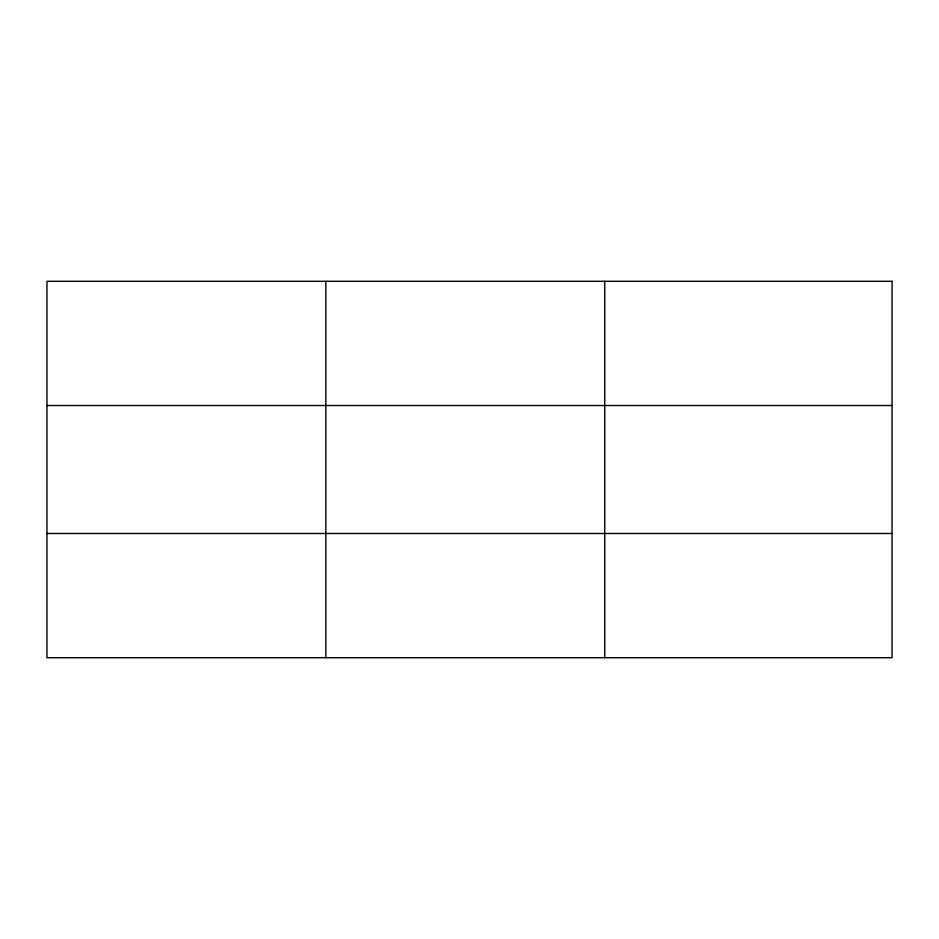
<?xml version="1.0" encoding="UTF-8"?>
<svg xmlns="http://www.w3.org/2000/svg" width="939" height="939" viewBox="0 0 939 939"><rect width="100%" height="100%" fill="white"/><g stroke="black" fill="none" stroke-linecap="round" stroke-linejoin="round"><path stroke-width="1.41" d="M325.833 281.301L325.833 657.699M604.716 281.301L604.716 657.699M46.95 405.519L892.05 405.519M46.95 533.481L892.05 533.481M892.05 281.301L892.05 657.699L46.95 657.699L46.95 281.301L892.05 281.301"/></g></svg>
